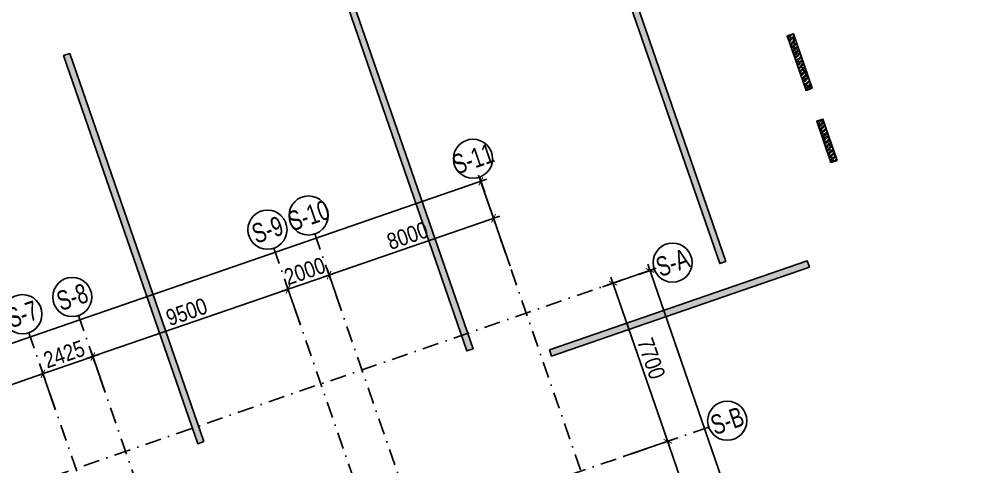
# Model space of a CAD drawing. Header units: millimetres. Extents: x -1283650 to 1283415, y -588847 to 435139.
# Drawn here: x -75144 to -31624, y 54007 to 74595 of the extents above; entities that cross this region are included whole.
import ezdxf
from ezdxf.enums import TextEntityAlignment as Align

# ---------------------------------------------------------------- set-up
doc = ezdxf.new("R2010")
doc.units = ezdxf.units.MM
doc.header["$MEASUREMENT"] = 0
doc.linetypes.add('DASHDOT', pattern=[1, 0.5, -0.25, 0, -0.25])
doc.linetypes.add('HIDDEN', pattern=[0.375, 0.25, -0.125])
doc.layers.get('Defpoints').update_dxf_attribs({"color": 5})
for name, color, linetype in [('KC-Betong', 6, 'Continuous'), ('KT-Kich thuoc', 9, 'Continuous'), ('KT-Luoi truc South Tower', 8, 'DASHDOT'), ('ST_MBDV Cot vach 220805$0$AUDIT_I_220805193045-1', 50, 'Continuous')]:
    doc.layers.add(name, color=color, linetype=linetype)
doc.layers.add('KT-Vat lieu', color=250, linetype='Continuous', lineweight=9)
doc.styles.add('Arial Narrow', font='ARIALN.TTF')
doc.styles.add('ST_MBDV Cot vach 220805$0$HBA-Text', font='GOTHIC.TTF')
doc.dimstyles.new('CCU_1-300', dxfattribs={"dimscale": 300, "dimtxt": 2.5, "dimasz": 1, "dimexe": 1, "dimexo": 2, "dimgap": 0.5, "dimtad": 1, "dimdec": 0, "dimdsep": 46, "dimtxsty": 'Arial Narrow', "dimblk": 'ARCHTICK', "dimcen": -1, "dimdle": 1, "dimclrd": 256, "dimclre": 256, "dimclrt": 3, "dimadec": 0, "dimazin": 2, "dimtfac": 0.1, "dimtdec": 0, "dimtix": 1, "dimtmove": 2, "dimatfit": 1, "dimfxl": 1, "dimtvp": 0.833333, "dimtolj": 1, "dimtzin": 12, "dimarcsym": 0})

# ---------------------------------------------------------------- blocks, each defined once
blk = doc.blocks.new('_ARCHTICK')
at = {"color": 0, "linetype": 'ByBlock', "const_width": 0.15}
blk.add_lwpolyline([(-0.5, -0.5), (0.5, 0.5)], dxfattribs=at)
blk = doc.blocks.new('*D326')
at = {"layer": 'Defpoints', "color": 0, "transparency": 16777216}
for p in [(-47874, 54262), (-43413, 49666), (-45982, 48779)]:
    blk.add_point(p, dxfattribs=at)
at = {"layer": 'KT-Kich thuoc', "lineweight": -2, "transparency": 16777216}
for p, q in [((-45404, 55432), (-43315, 49383)), ((-47307, 54458), (-45022, 55247)), ((-45415, 48975), (-43129, 49764))]:
    blk.add_line(p, q, dxfattribs=at)
at = {"layer": 'KT-Kich thuoc', "lineweight": -2, "transparency": 16777216, "xscale": 300, "yscale": 300, "zscale": 300}
for p, rotation in [((-45306, 55149), 109.0471074799001), ((-43413, 49666), 289.0471074799001)]:
    blk.add_blockref('_ARCHTICK', p, dxfattribs=dict(at, rotation=rotation))
at = {"layer": 'KT-Kich thuoc', "color": 3, "transparency": 16777216, "insert": (-43856, 52582), "char_height": 750, "attachment_point": 5, "rotation": 289.0471, "style": 'Arial Narrow'}
blk.add_mtext('\\A1;5800', dxfattribs=at)
blk = doc.blocks.new('ST_MBDV Cot vach 220805$0$GRID-SYM-flat-103')
at = {"layer": 'ST_MBDV Cot vach 220805$0$AUDIT_I_220805193045-1'}
blk.add_circle((0, 0), 900, dxfattribs=at)
at = {"layer": 'ST_MBDV Cot vach 220805$0$AUDIT_I_220805193045-1', "style": 'ST_MBDV Cot vach 220805$0$HBA-Text'}
blk.add_attdef('GRID', text='', height=900, rotation=19.0471, dxfattribs=at).set_placement((0, 0, 0), align=Align.MIDDLE_CENTER)
blk = doc.blocks.new('*D341')
at = {"layer": 'Defpoints', "color": 0, "transparency": 16777216}
for p in [(-52359, 62652), (-108654, 48212), (-107112, 43748)]:
    blk.add_point(p, dxfattribs=at)
at = {"layer": 'KT-Kich thuoc', "lineweight": -2, "transparency": 16777216}
for p, q in [((-53617, 67214), (-108937, 48114)), ((-52555, 63219), (-53998, 67400)), ((-107308, 44315), (-108751, 48496))]:
    blk.add_line(p, q, dxfattribs=at)
at = {"layer": 'KT-Kich thuoc', "lineweight": -2, "transparency": 16777216, "xscale": 300, "yscale": 300, "zscale": 300}
for p, rotation in [((-53900, 67116), 19.04771637789532), ((-108654, 48212), 199.0477163778953)]:
    blk.add_blockref('_ARCHTICK', p, dxfattribs=dict(at, rotation=rotation))
at = {"layer": 'KT-Kich thuoc', "color": 3, "transparency": 16777216, "insert": (-78140, 59662), "char_height": 750, "attachment_point": 5, "rotation": 19.0477, "style": 'Arial Narrow'}
blk.add_mtext('\\A1;57925', dxfattribs=at)
blk = doc.blocks.new('*D347')
at = {"layer": 'Defpoints', "color": 0, "transparency": 16777216}
for p in [(-74037, 58259), (-73290, 56094), (-78772, 54201)]:
    blk.add_point(p, dxfattribs=at)
at = {"layer": 'KT-Kich thuoc', "lineweight": -2, "transparency": 16777216}
for p, q in [((-79803, 56269), (-73754, 58357)), ((-73486, 56661), (-74135, 58543)), ((-78968, 54768), (-79618, 56650))]:
    blk.add_line(p, q, dxfattribs=at)
at = {"layer": 'KT-Kich thuoc', "lineweight": -2, "transparency": 16777216, "xscale": 300, "yscale": 300, "zscale": 300}
for p, rotation in [((-74037, 58259), 19.04713796238482), ((-79520, 56366), 199.0471379623849)]:
    blk.add_blockref('_ARCHTICK', p, dxfattribs=dict(at, rotation=rotation))
at = {"layer": 'KT-Kich thuoc', "color": 3, "transparency": 16777216, "insert": (-76953, 57817), "char_height": 750, "attachment_point": 5, "rotation": 19.0471, "style": 'Arial Narrow'}
blk.add_mtext('\\A1;5800', dxfattribs=at)
blk = doc.blocks.new('*D300')
at = {"layer": 'Defpoints', "color": 0, "transparency": 16777216}
for p in [(-71745, 59051), (-70998, 56885), (-73290, 56094)]:
    blk.add_point(p, dxfattribs=at)
at = {"layer": 'KT-Kich thuoc', "lineweight": -2, "transparency": 16777216}
for p, q in [((-71193, 57452), (-71843, 59334)), ((-74321, 58161), (-71462, 59149)), ((-73486, 56661), (-74135, 58543))]:
    blk.add_line(p, q, dxfattribs=at)
at = {"layer": 'KT-Kich thuoc', "lineweight": -2, "transparency": 16777216, "xscale": 300, "yscale": 300, "zscale": 300}
for p, rotation in [((-71745, 59051), 19.04713796238482), ((-74037, 58259), 199.0471379623849)]:
    blk.add_blockref('_ARCHTICK', p, dxfattribs=dict(at, rotation=rotation))
at = {"layer": 'KT-Kich thuoc', "color": 3, "transparency": 16777216, "insert": (-73065, 59159), "char_height": 750, "attachment_point": 5, "rotation": 19.0471, "style": 'Arial Narrow'}
blk.add_mtext('\\A1;2425', dxfattribs=at)
blk = doc.blocks.new('*D301')
at = {"layer": 'Defpoints', "color": 0, "transparency": 16777216}
for p in [(-62765, 62151), (-62018, 59985), (-70998, 56885)]:
    blk.add_point(p, dxfattribs=at)
at = {"layer": 'KT-Kich thuoc', "lineweight": -2, "transparency": 16777216}
for p, q in [((-72029, 58953), (-62482, 62249)), ((-62214, 60553), (-62863, 62435)), ((-71193, 57452), (-71843, 59334))]:
    blk.add_line(p, q, dxfattribs=at)
at = {"layer": 'KT-Kich thuoc', "lineweight": -2, "transparency": 16777216, "xscale": 300, "yscale": 300, "zscale": 300}
for p, rotation in [((-62765, 62151), 19.04713796238482), ((-71745, 59051), 199.0471379623849)]:
    blk.add_blockref('_ARCHTICK', p, dxfattribs=dict(at, rotation=rotation))
at = {"layer": 'KT-Kich thuoc', "color": 3, "transparency": 16777216, "insert": (-67429, 61105), "char_height": 750, "attachment_point": 5, "rotation": 19.0471, "style": 'Arial Narrow'}
blk.add_mtext('\\A1;9500', dxfattribs=at)
blk = doc.blocks.new('*D302')
at = {"layer": 'Defpoints', "color": 0, "transparency": 16777216}
for p in [(-60875, 62804), (-60127, 60638), (-62018, 59985)]:
    blk.add_point(p, dxfattribs=at)
at = {"layer": 'KT-Kich thuoc', "lineweight": -2, "transparency": 16777216}
for p, q in [((-62765, 62151), (-60875, 62804)), ((-60323, 61205), (-60973, 63087)), ((-60875, 62804), (-60591, 62902)), ((-62214, 60553), (-62863, 62435)), ((-62765, 62151), (-63049, 62053))]:
    blk.add_line(p, q, dxfattribs=at)
at = {"layer": 'KT-Kich thuoc', "lineweight": -2, "transparency": 16777216, "xscale": 300, "yscale": 300, "zscale": 300}
for p, rotation in [((-60875, 62804), 199.0471379623849), ((-62765, 62151), 19.0471379623848)]:
    blk.add_blockref('_ARCHTICK', p, dxfattribs=dict(at, rotation=rotation))
at = {"layer": 'KT-Kich thuoc', "color": 3, "transparency": 16777216, "insert": (-61994, 62981), "char_height": 750, "attachment_point": 5, "rotation": 19.0471, "style": 'Arial Narrow'}
blk.add_mtext('\\A1;2000', dxfattribs=at)
blk = doc.blocks.new('*D303')
at = {"layer": 'Defpoints', "color": 0, "transparency": 16777216}
for p in [(-53313, 65414), (-52565, 63249), (-60127, 60638)]:
    blk.add_point(p, dxfattribs=at)
at = {"layer": 'KT-Kich thuoc', "lineweight": -2, "transparency": 16777216}
for p, q in [((-61158, 62706), (-53029, 65512)), ((-52761, 63816), (-53411, 65698)), ((-60323, 61205), (-60973, 63087))]:
    blk.add_line(p, q, dxfattribs=at)
at = {"layer": 'KT-Kich thuoc', "lineweight": -2, "transparency": 16777216, "xscale": 300, "yscale": 300, "zscale": 300}
for p, rotation in [((-53313, 65414), 19.04713796238482), ((-60875, 62804), 199.0471379623849)]:
    blk.add_blockref('_ARCHTICK', p, dxfattribs=dict(at, rotation=rotation))
at = {"layer": 'KT-Kich thuoc', "color": 3, "transparency": 16777216, "insert": (-57268, 64613), "char_height": 750, "attachment_point": 5, "rotation": 19.0471, "style": 'Arial Narrow'}
blk.add_mtext('\\A1;8000', dxfattribs=at)
blk = doc.blocks.new('*D304')
at = {"layer": 'Defpoints', "color": 0, "transparency": 16777216}
for p in [(-48876, 62062), (-36033, 33807), (-38792, 32854)]:
    blk.add_point(p, dxfattribs=at)
at = {"layer": 'KT-Kich thuoc', "lineweight": -2, "transparency": 16777216}
for p, q in [((-48308, 62258), (-45834, 63113)), ((-46215, 63298), (-35935, 33523)), ((-38225, 33050), (-35749, 33904))]:
    blk.add_line(p, q, dxfattribs=at)
at = {"layer": 'KT-Kich thuoc', "lineweight": -2, "transparency": 16777216, "xscale": 300, "yscale": 300, "zscale": 300}
for p, rotation in [((-46117, 63015), 109.0471074799001), ((-36033, 33807), 289.0471074799001)]:
    blk.add_blockref('_ARCHTICK', p, dxfattribs=dict(at, rotation=rotation))
at = {"layer": 'KT-Kich thuoc', "color": 3, "transparency": 16777216, "insert": (-40571, 48585), "char_height": 750, "attachment_point": 5, "rotation": 289.0471, "style": 'Arial Narrow'}
blk.add_mtext('\\A1;30900', dxfattribs=at)
blk = doc.blocks.new('*D305')
at = {"layer": 'Defpoints', "color": 0, "transparency": 16777216}
for p in [(-47819, 62427), (-48876, 62062), (-47874, 54262)]:
    blk.add_point(p, dxfattribs=at)
at = {"layer": 'KT-Kich thuoc', "lineweight": -2, "transparency": 16777216}
for p, q in [((-45208, 54865), (-47916, 62711)), ((-48308, 62258), (-47535, 62525)), ((-47307, 54458), (-45022, 55247))]:
    blk.add_line(p, q, dxfattribs=at)
at = {"layer": 'KT-Kich thuoc', "lineweight": -2, "transparency": 16777216, "xscale": 300, "yscale": 300, "zscale": 300}
for p, rotation in [((-47819, 62427), 109.0471074799001), ((-45306, 55149), 289.0471074799001)]:
    blk.add_blockref('_ARCHTICK', p, dxfattribs=dict(at, rotation=rotation))
at = {"layer": 'KT-Kich thuoc', "color": 3, "transparency": 16777216, "insert": (-46058, 58962), "char_height": 750, "attachment_point": 5, "rotation": 289.0471, "style": 'Arial Narrow'}
blk.add_mtext('\\A1;7700', dxfattribs=at)
blk = doc.blocks.new('A$C0B367F28')
at = {"layer": 'KT-Vat lieu'}
h = blk.add_hatch(dxfattribs=at)
h.set_pattern_fill('BTCT', color=256, scale=40)
h.set_pattern_definition([(50, (154646.34, 3554.98), (286.90407, -25.10085), [30, -330]), (355, (154646.34, 3554.98), (-55.5005, 300.87685), [24, -264]), (100.4514, (154670.25, 3552.9), (231.40375, 275.7758), [25.4961, -280.45684]), (46.1842, (154646.34, 3634.98), (426.8964, -66.2076), [45, -495]), (96.6356, (154681.9, 3629.46), (373.8651, 389.6471), [38.2441, -420.6852]), (351.1842, (154646.34, 3635), (373.8648, 389.6474), [36, -396]), (21, (154686.34, 3614.98), (238.7628, -161.04756), [30, -330]), (326, (154686.34, 3614.98), (97.3261, 290.06), [24, -264]), (71.4514, (154706.24, 3601.56), (336.08905, 129.0122), [25.4961, -280.45684]), (37.5, (154646.34, 3554.98), (4.86394, 133.15754), [0, -260.8, 0, -268, 0, -265]), (7.5, (154646.34, 3554.98), (105.22781, 157.76468), [0, -152.8, 0, -254.8, 0, -101]), (327.5, (154557.14, 3554.98), (213.52897, -9.02195), [0, -100, 0, -312, 0, -414]), (317.5, (154517.14, 3554.98), (233.27447, 40.042), [0, -130, 0, -207.2, 0, -294]), (45, (154646.34, 3554.98), (-106.06602, 106.06602), []), (45, (154717.05, 3554.98), (-106.06602, 106.06602), [])])
h.paths.add_polyline_path([(63243, 50141), (62959, 50043), (56791, 67909), (57075, 68006)])
h = blk.add_hatch(dxfattribs=at)
h.set_pattern_fill('BTCT', color=256, scale=40)
h.set_pattern_definition([(50, (178655.7, 11844.17), (286.90407, -25.10085), [30, -330]), (355, (178655.7, 11844.17), (-55.5005, 300.87685), [24, -264]), (100.4514, (178679.6, 11842.07), (231.40375, 275.7758), [25.4961, -280.45684]), (46.1842, (178655.7, 11924.17), (426.8964, -66.2076), [45, -495]), (96.6356, (178691.28, 11918.65), (373.8651, 389.6471), [38.2441, -420.6852]), (351.1842, (178655.7, 11924.17), (373.8648, 389.6474), [36, -396]), (21, (178695.7, 11904.17), (238.7628, -161.04756), [30, -330]), (326, (178695.7, 11904.17), (97.3261, 290.06), [24, -264]), (71.4514, (178715.6, 11890.74), (336.08905, 129.0122), [25.4961, -280.45684]), (37.5, (178655.7, 11844.17), (4.86394, 133.15754), [0, -260.8, 0, -268, 0, -265]), (7.5, (178655.7, 11844.17), (105.22781, 157.76468), [0, -152.8, 0, -254.8, 0, -101]), (327.5, (178566.5, 11844.17), (213.52897, -9.02195), [0, -100, 0, -312, 0, -414]), (317.5, (178526.5, 11844.17), (233.27447, 40.042), [0, -130, 0, -207.2, 0, -294]), (45, (178655.7, 11844.17), (-106.06602, 106.06602), []), (45, (178726.41, 11844.17), (-106.06602, 106.06602), [])])
h.paths.add_polyline_path([(74586, 54057), (74869, 54155), (70774, 66018), (70490, 65920)])
h = blk.add_hatch(dxfattribs=at)
h.set_pattern_fill('BTCT', color=256, scale=40)
h.set_pattern_definition([(50, (185532.3, 11414.8), (286.90407, -25.10085), [30, -330]), (355, (185532.3, 11414.8), (-55.5005, 300.87685), [24, -264]), (100.4514, (185556.22, 11412.72), (231.40375, 275.7758), [25.4961, -280.45684]), (46.1842, (185532.3, 11494.8), (426.8964, -66.2076), [45, -495]), (96.6356, (185567.9, 11489.3), (373.8651, 389.6471), [38.2441, -420.6852]), (351.1842, (185532.3, 11494.8), (373.8648, 389.6474), [36, -396]), (21, (185572.3, 11474.8), (238.7628, -161.04756), [30, -330]), (326, (185572.3, 11474.8), (97.3261, 290.06), [24, -264]), (71.4514, (185592.2, 11461.4), (336.08905, 129.0122), [25.4961, -280.45684]), (37.5, (185532.31, 11414.81), (4.86394, 133.15754), [0, -260.8, 0, -268, 0, -265]), (7.5, (185532.31, 11414.81), (105.22781, 157.76468), [0, -152.8, 0, -254.8, 0, -101]), (327.5, (185443.11, 11414.81), (213.52897, -9.02195), [0, -100, 0, -312, 0, -414]), (317.5, (185403.11, 11414.8), (233.27447, 40.042), [0, -130, 0, -207.2, 0, -294]), (45, (185532.31, 11414.81), (-106.06602, 106.06602), []), (45, (185603.02, 11414.81), (-106.06602, 106.06602), [])])
h.paths.add_polyline_path([(79333, 60715), (79049, 60617), (79706, 58715), (79989, 58813)])
h.paths.add_polyline_path([(78560, 62035), (78843, 62132), (77976, 64644), (77693, 64546)])
h = blk.add_hatch(dxfattribs=at)
h.set_pattern_fill('BTCT', color=256, scale=40)
h.set_pattern_definition([(50, (142263.56, -720.15), (286.90407, -25.10085), [30, -330]), (355, (142263.56, -720.15), (-55.5005, 300.87685), [24, -264]), (100.4514, (142287.47, -722.24), (231.40375, 275.7758), [25.4961, -280.45684]), (46.1842, (142263.56, -640.15), (426.8964, -66.2076), [45, -495]), (96.6356, (142299.14, -645.67), (373.8651, 389.6471), [38.2441, -420.6852]), (351.1842, (142263.56, -640.15), (373.8648, 389.6474), [36, -396]), (21, (142303.56, -660.15), (238.7628, -161.04756), [30, -330]), (326, (142303.56, -660.15), (97.3261, 290.06), [24, -264]), (71.4514, (142323.46, -673.57), (336.08905, 129.0122), [25.4961, -280.45684]), (37.5, (142263.56, -720.15), (4.86394, 133.15754), [0, -260.8, 0, -268, 0, -265]), (7.5, (142263.56, -720.15), (105.22781, 157.76468), [0, -152.8, 0, -254.8, 0, -101]), (327.5, (142174.36, -720.15), (213.52897, -9.02195), [0, -100, 0, -312, 0, -414]), (317.5, (142134.36, -720.15), (233.27447, 40.042), [0, -130, 0, -207.2, 0, -294]), (45, (142263.56, -720.15), (-106.06602, 106.06602), []), (45, (142334.27, -720.15), (-106.06602, 106.06602), [])])
h.paths.add_polyline_path([(50860, 45866), (50576, 45768), (44408, 63633), (44692, 63731)])
h = blk.add_hatch(dxfattribs=at)
h.set_pattern_fill('BTCT', color=256, scale=40)
h.set_pattern_definition([(50, (117498, -9270.42), (286.9041, -25.10085), [30, -330]), (355, (117498, -9270.42), (-55.5005, 300.8769), [24, -264]), (100.4514, (117521.9, -9272.5), (231.4038, 275.7758), [25.4961, -280.4568]), (46.1842, (117498, -9190.4), (426.8964, -66.2076), [45, -495]), (96.6356, (117533.57, -9195.93), (373.865, 389.6471), [38.244, -420.6852]), (351.1842, (117498, -9190.4), (373.8648, 389.6474), [36, -396]), (21, (117538, -9210.42), (238.7628, -161.04756), [30, -330]), (326, (117538, -9210.42), (97.3261, 290.06), [24, -264]), (71.4514, (117557.9, -9223.84), (336.08905, 129.0122), [25.4961, -280.4568]), (37.5, (117498, -9270.42), (4.86394, 133.15754), [0, -260.8, 0, -268, 0, -265]), (7.5, (117498, -9270.42), (105.22781, 157.76468), [0, -152.8, 0, -254.8, 0, -101]), (327.5, (117408.8, -9270.42), (213.52897, -9.02195), [0, -100, 0, -312, 0, -414]), (317.5, (117368.8, -9270.42), (233.27447, 40.042), [0, -130, 0, -207.2, 0, -294]), (45, (117498, -9270.42), (-106.06602, 106.06602), []), (45, (117568.71, -9270.42), (-106.06602, 106.06602), [])])
h.paths.add_polyline_path([(66754, 50084), (66851, 49800), (78714, 53896), (78616, 54179)])
at = {"layer": 'KC-Betong'}
for points in [[(63243, 50141), (62959, 50043), (56791, 67909), (57075, 68006)], [(74869, 54155), (74586, 54057), (70490, 65920), (70774, 66018)], [(78843, 62132), (78560, 62035), (77693, 64546), (77976, 64644)], [(50860, 45866), (50576, 45768), (44408, 63633), (44692, 63731)], [(79989, 58813), (79706, 58715), (79049, 60617), (79333, 60715)], [(66754, 50084), (66851, 49800), (78714, 53896), (78616, 54179)]]:
    blk.add_lwpolyline(points, close=True, dxfattribs=at)

msp = doc.modelspace()

# ---------------------------------------------------------------- linework, layer by layer
at = {"layer": 'Defpoints', "linetype": 'DASHDOT', "lineweight": 13, "ltscale": 5000, "flags": 128}
msp.add_lwpolyline([(-23262.1, 145155.1), (-28788.2, 166262.1), (-37194.3, 169174.5), (-48697.6, 160471.6), (-72163.1, 142601.4), (-95795.1, 125550.6, 0.6850113), (-62584.9, 906), (-41797.9, -1312.3), (-148.4, -32.6), (6169, 8035), (-23262.1, 145155.1)], format="xyb", close=True, dxfattribs=at)
at = {"layer": 'Defpoints', "linetype": 'HIDDEN', "lineweight": 13, "ltscale": 5000, "flags": 128}
msp.add_lwpolyline([(-29100.4, 143765), (-33780.8, 161642), (-36130.2, 162455.9), (-45070, 155692.4), (-68589.5, 137781), (-92272.1, 120693.8, 0.684877), (-61939.3, 6871.2), (-41570.7, 4697.5), (-3140.5, 5878.3), (-286.9, 9522.4)], format="xyb", close=True, dxfattribs=at)
at = {"layer": 'KT-Luoi truc South Tower', "ltscale": 1500}
for p, q in [((-53965.4, 67304.5), (-40792.5, 29149.9)), ((-61527.4, 64693.7), (-45306.5, 17710.6)), ((-63417.9, 64041.1), (-47197, 17057.9)), ((-45928.1, 63080), (-120182.7, 37443.8)), ((-72397.8, 60940.8), (-54303.1, 8530.3)), ((-74690, 60149.4), (-64788, 31468.5)), ((-43415.2, 55801.6), (-70018, 46617.1))]:
    msp.add_line(p, q, dxfattribs=at)

# ---------------------------------------------------------------- block references
at = {"layer": 'KC-Betong', "color": 5}
msp.add_blockref('A$C0B367F28', (-117498, 9270.4), dxfattribs=at)
at = {"layer": 'KT-Kich thuoc'}
ref = msp.add_blockref('ST_MBDV Cot vach 220805$0$GRID-SYM-flat-103', (-54258.3, 68155.5), dxfattribs=at)
ref.add_attrib('GRID', 'S-11', dxfattribs={"layer": 'ST_MBDV Cot vach 220805$0$AUDIT_I_220805193045-1', "height": 900, "rotation": 19, "style": 'ST_MBDV Cot vach 220805$0$HBA-Text', "width": 0.75}).set_placement((-54258.3, 68155.5, 0), align=Align.MIDDLE_CENTER)
ref = msp.add_blockref('ST_MBDV Cot vach 220805$0$GRID-SYM-flat-103', (-61821.1, 65544.5), dxfattribs=at)
ref.add_attrib('GRID', 'S-10', dxfattribs={"layer": 'ST_MBDV Cot vach 220805$0$AUDIT_I_220805193045-1', "height": 900, "rotation": 19, "style": 'ST_MBDV Cot vach 220805$0$HBA-Text', "width": 0.75}).set_placement((-61821.1, 65544.5, 0), align=Align.MIDDLE_CENTER)
ref = msp.add_blockref('ST_MBDV Cot vach 220805$0$GRID-SYM-flat-103', (-63711.6, 64891.8), dxfattribs=at)
ref.add_attrib('GRID', 'S-9', dxfattribs={"layer": 'ST_MBDV Cot vach 220805$0$AUDIT_I_220805193045-1', "height": 900, "rotation": 19, "style": 'ST_MBDV Cot vach 220805$0$HBA-Text', "width": 0.75}).set_placement((-63711.6, 64891.8, 0), align=Align.MIDDLE_CENTER)
ref = msp.add_blockref('ST_MBDV Cot vach 220805$0$GRID-SYM-flat-103', (-45077.3, 63373.8), dxfattribs=at)
ref.add_attrib('GRID', 'S-A', dxfattribs={"layer": 'ST_MBDV Cot vach 220805$0$AUDIT_I_220805193045-1', "height": 900, "rotation": 19.04714, "style": 'ST_MBDV Cot vach 220805$0$HBA-Text', "width": 0.75}).set_placement((-45077.3, 63373.8, 0), align=Align.MIDDLE_CENTER)
ref = msp.add_blockref('ST_MBDV Cot vach 220805$0$GRID-SYM-flat-103', (-72691.5, 61791.5), dxfattribs=at)
ref.add_attrib('GRID', 'S-8', dxfattribs={"layer": 'ST_MBDV Cot vach 220805$0$AUDIT_I_220805193045-1', "height": 900, "rotation": 19, "style": 'ST_MBDV Cot vach 220805$0$HBA-Text', "width": 0.75}).set_placement((-72691.5, 61791.5, 0), align=Align.MIDDLE_CENTER)
ref = msp.add_blockref('ST_MBDV Cot vach 220805$0$GRID-SYM-flat-103', (-74983.7, 61000.1), dxfattribs=at)
ref.add_attrib('GRID', 'S-7', dxfattribs={"layer": 'ST_MBDV Cot vach 220805$0$AUDIT_I_220805193045-1', "height": 900, "rotation": 19, "style": 'ST_MBDV Cot vach 220805$0$HBA-Text', "width": 0.75}).set_placement((-74983.7, 61000.1, 0), align=Align.MIDDLE_CENTER)
ref = msp.add_blockref('ST_MBDV Cot vach 220805$0$GRID-SYM-flat-103', (-42564.5, 56095.3), dxfattribs=at)
ref.add_attrib('GRID', 'S-B', dxfattribs={"layer": 'ST_MBDV Cot vach 220805$0$AUDIT_I_220805193045-1', "height": 900, "rotation": 19, "style": 'ST_MBDV Cot vach 220805$0$HBA-Text', "width": 0.75}).set_placement((-42564.5, 56095.3, 0), align=Align.MIDDLE_CENTER)

# ---------------------------------------------------------------- dimensions: what is measured, and where the dimension line sits
dim = msp.add_linear_dim(base=(-108653.6, 48211.9), p1=(-52359, 62651.6), p2=(-107112.2, 43747.5), angle=199.04772, dimstyle='CCU_1-300', dxfattribs=at)
dim.commit()
dim.dimension.update_dxf_attribs({"geometry": '*D341', "text_midpoint": (-78139.5, 59662.1), "dimtype": 161})
for base, p1, p2, angle, picture, middle in [((-53312.8, 65414.4), (-60127.2, 60638.2), (-52565.2, 63249), 19.04714, '*D303', (-57267.7, 64612.8)), ((-60874.8, 62803.6), (-62017.7, 59985.5), (-60127.2, 60638.2), 19.04714, '*D302', (-61994, 62981)), ((-36033, 33806.5), (-48875.5, 62062.4), (-38792.1, 32854), 109.04711, '*D304', (-40571.3, 48584.6)), ((-47818.6, 62427.4), (-47874.4, 54262.1), (-48875.5, 62062.4), 109.04711, '*D305', (-46058.4, 58962.1)), ((-62765.3, 62150.9), (-70997.6, 56885.2), (-62017.7, 59985.5), 19.04714, '*D301', (-67429.2, 61104.5)), ((-71745.2, 59050.6), (-73289.8, 56093.8), (-70997.6, 56885.2), 19.04714, '*D300', (-73065.2, 59158.7)), ((-74037.4, 58259.3), (-78772.3, 54201), (-73289.8, 56093.8), 19.04714, '*D347', (-76952.6, 57816.6)), ((-43412.9, 49666.5), (-47874.4, 54262.1), (-45982.3, 48779.4), 109.04711, '*D326', (-43855.5, 52581.6))]:
    dim = msp.add_linear_dim(base=base, p1=p1, p2=p2, angle=angle, dimstyle='CCU_1-300', dxfattribs=at)
    dim.commit()
    dim.dimension.update_dxf_attribs({"geometry": picture, "text_midpoint": middle})

doc.saveas('drawing.dxf')
